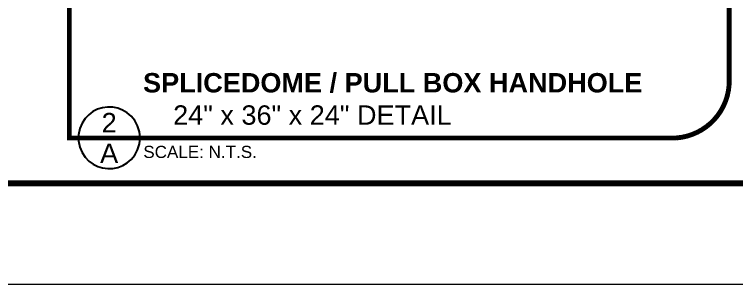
# Paper-space layout 'A-telMax Details' of a CAD drawing. Header units: metres. Extents: x 0 to 2556, y -256 to 559.
# Drawn here: x 434.2 to 582.3, y 0 to 55.4 of the extents above; entities that cross this region are included whole.
import ezdxf
from ezdxf.enums import TextEntityAlignment as Align

# ---------------------------------------------------------------- set-up
doc = ezdxf.new("R2010")
doc.units = ezdxf.units.M
doc.header["$LTSCALE"] = 10
doc.header["$MEASUREMENT"] = 0
doc.layers.add('Details Drawings', color=7, linetype='Continuous')
doc.layers.add('VIEWPORT', color=1, linetype='Continuous', lineweight=0, plot=False)
doc.styles.add('ARIAL', font='arial.ttf')
doc.styles.get("Standard").update_dxf_attribs({"font": 'arial.ttf'})

# ---------------------------------------------------------------- blocks, each defined once
blk = doc.blocks.new('dGLB24x36')
at = {"insert": (8.17, -3.12), "char_height": 4, "attachment_point": 5, "style": 'ARIAL'}
blk.add_mtext_dynamic_manual_height_columns('A', width=6.0105, gutter_width=6.25, heights=[0], dxfattribs=at)
at = {"color": 7, "lineweight": 25, "insert": (71.93, -2.86), "char_height": 2.5, "attachment_point": 5, "style": 'ARIAL'}
blk.add_mtext_dynamic_manual_height_columns('\\pxql;SCALE: N.T.S.', width=113.5152, gutter_width=19.87, heights=[0], dxfattribs=at)
blk.add_wipeout([(0, 0), (0.03, 136.08), (3.45, 143.49), (11.75, 146.93), (123.6, 146.93), (131.9, 143.52), (135.3, 135.67), (135.28, 10.82), (131.88, 3.41), (124.47, 0.02)])
at = {"const_width": 1, "flags": 128}
blk.add_lwpolyline([(135.28, 10.82), (135.32, 11.7), (135.32, 135.23), (135.28, 136.1, 0.373949), (124.48, 146.9), (123.6, 146.93), (11.75, 146.93), (10.87, 146.9, 0.369351), (0.03, 136.08), (0, 135.2), (0, 0), (123.58, 0), (124.47, 0.02, 0.37128)], format="xyb", close=True, dxfattribs=at)
at = {"color": 7, "lineweight": 25}
for points in [[(2.3, 0), (0, 0)], [(1.88, 0.65), (1.85, 0.03), (1.88, -0.6)], [(14.37, -1.2), (14.47, -0.6), (14.5, 0.03), (14.47, 0.65), (14.37, 1.27)]]:
    blk.add_lwpolyline(points, dxfattribs=at)
for points in [[(14.37, 1.27), (12.75, 8.37), (2.8, 7.87), (1.88, 0.65)], [(1.88, -0.6), (2.8, -7.82), (12.78, -8.3), (14.37, -1.2)]]:
    blk.add_open_spline(points, degree=3, dxfattribs=at)
at = {"color": 7, "lineweight": 25, "insert": (67.29, 8), "char_height": 3.9733, "attachment_point": 5, "style": 'ARIAL'}
blk.add_mtext_dynamic_manual_height_columns('\\pxql;{\\fArial|b1|i0|c0|p34;SPLICEDOME / PULL BOX HANDHOLE}      24" x 36" x 24" DETAIL', width=104.3339, gutter_width=19.87, heights=[0], dxfattribs=at)
at = {"insert": (8.17, 3.15), "char_height": 4, "attachment_point": 5, "style": 'ARIAL'}
blk.add_mtext_dynamic_manual_height_columns('2', width=6.0105, gutter_width=6.25, heights=[0], dxfattribs=at)
blk = doc.blocks.new('*U270')
at = {"color": 7, "const_width": 1.21}
blk.add_lwpolyline([(722.05, 538.03), (21.5, 538.03), (21.5, 20.78), (842.1, 20.78), (842.1, 538.03)], dxfattribs=at)
at = {"color": 7, "const_width": 1}
blk.add_lwpolyline([(21.5, 538.03), (842.1, 538.03), (842.1, 20.78), (21.5, 20.78)], close=True, dxfattribs=at)
at = {"layer": 'VIEWPORT'}
blk.add_lwpolyline([(0, 558.8), (863.6, 558.8), (863.6, 0), (0, 0)], close=True, dxfattribs=at)
at = {"color": 7, "ltscale": 3}
for tag, p in [('KS', (737.05, 94.58)), ('ASBUILT_DATE', (797.08, 93.98)), ('DRAWN_BY', (737.05, 87.5)), ('DESIGNED_BY', (737.05, 80.54)), ('DESIGN_SCALE', (797.08, 74.11))]:
    blk.add_attdef(tag, text='', height=2, dxfattribs=at).set_placement(p, align=Align.TOP_LEFT)

psp = doc.layouts.new('A-telMax Details')

# ---------------------------------------------------------------- block references
at = {"layer": 'Details Drawings'}
psp.add_blockref('dGLB24x36', (445.45, 30.05), dxfattribs=at)

# ---------------------------------------------------------------- next in the draw order: block references
at = {"color": 7}
psp.add_blockref('*U270', (0, 0), dxfattribs=at)

doc.saveas('drawing.dxf')
